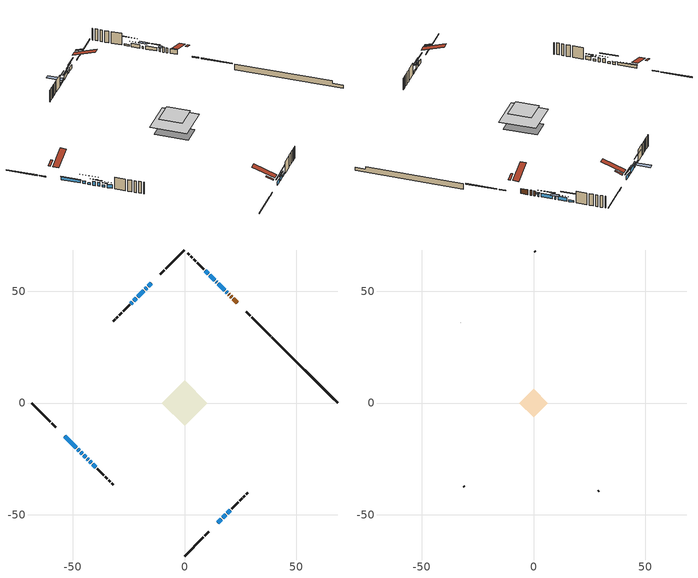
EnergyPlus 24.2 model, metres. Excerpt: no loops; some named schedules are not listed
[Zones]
conditioned space
 floor adiabatic (AdiabaticFloorConstruction): -10.07,0 0,10.07 10.07,0 0,-10.07 z2.85
 floor foundation (Slab1 construction): -7.33,1.88 -1.88,7.33 7.33,-1.88 1.88,-7.33 z-1.88
 wall outside (RimJoist1 construction): 0,-68.46 8.39,-60.06 / -68.46,0 -60.06,-8.39 / 0,68.46 -8.39,60.06 / 38.49,29.97 30.1,38.36 z0.41:0.71
 wall outside (RimJoist3 construction): 9.05,-59.41 10.77,-57.68 / -59.41,-9.05 -57.68,-10.77 / -9.05,59.41 -10.77,57.68 / 29.44,39.02 27.72,40.74 z0.41:0.71
 wall outside (AdiabaticWallConstruction 1): 23.57,44.89 21.77,46.69 / 21.11,47.35 20.72,47.74 / 20.07,48.39 19.69,48.77 z0.41:2.44
 wall outside (AdiabaticWallConstruction): 19.03,49.42 18.74,49.71 z0.41:1.83; 18.09,50.37 15.14,53.32 / -14.92,53.54 -16.29,52.17 / 14.92,-53.54 16.4,-52.06 / 17.05,-51.41 18.53,-49.93 / -41.09,-27.37 -39.68,-28.78 z0.41:1.88; 14.48,53.97 14.12,54.34 z0.41:1.33; -16.94,51.52 -17.65,50.81 z0.41:1.43; -18.3,50.16 -21,47.46 z0.41:1.86; 13.47,54.99 11.25,57.21 z0.41:1.91; -53.54,-14.92 -48.37,-20.09 z0.41:1.61; -21.65,46.81 -22.62,45.84 z0.41:1.22; -47.71,-20.75 -46.99,-21.47 z0.41:1.4; 10.6,57.86 9.27,59.19 / 19.18,-49.28 20.51,-47.95 / -46.34,-22.12 -45.67,-22.79 z0.41:1.12; -23.28,45.18 -23.94,44.51 z0.41:1.15; -45.01,-23.45 -44.26,-24.2 z0.41:2.04; -43.6,-24.86 -43.12,-25.34 z0.41:1.99; -42.46,-26 -41.74,-26.72 z0.41:1.3
 wall outside (Wall1 construction): 21.17,-47.29 24.04,-44.42 / -39.03,-29.43 -36.16,-32.3 / -24.6,43.86 -27.47,40.99 / 8.61,59.85 5.74,62.71 z0.41:5.29
 wall outside (Wall2 construction): 24.69,-43.77 25.73,-42.73 / -35.5,-32.96 -34.47,-33.99 / -28.12,40.33 -29.16,39.3 / 5.09,63.37 4.05,64.41 z0.41:5.29
 wall outside (Wall3 construction): 26.39,-42.07 27.01,-41.45 / -33.81,-34.65 -33.19,-35.27 / -29.82,38.64 -30.44,38.02 / 3.39,65.07 2.77,65.68 z0.41:5.29
 wall outside (Wall4 construction): 27.66,-40.8 28.36,-40.1 / -32.53,-35.93 -31.83,-36.62 / -31.09,37.36 -31.79,36.67 / 2.12,66.34 1.42,67.04 z0.41:5.29
 wall foundation (FoundationWall1 construction): 39.15,29.31,-1.88 39.15,29.31,0.41 65.53,2.93,0.41 65.53,2.93,-0.56 68.46,0,-0.56 68.46,0,-1.88
 window (WindowConstruction 12): 19.03,49.42 18.74,49.71 z0.41:1.83
 window (WindowConstruction 2): 18.09,50.37 15.14,53.32 z0.41:1.88
 window (WindowConstruction 3): 14.48,53.98 14.12,54.34 z0.41:1.32
 window (WindowConstruction 4): -14.92,53.54 -16.29,52.17 z0.41:1.88
 window (WindowConstruction 5): -16.94,51.51 -17.64,50.81 z0.41:1.42
 window (WindowConstruction 6): 14.92,-53.54 16.4,-52.06 z0.41:1.88
 window (WindowConstruction 7): 17.05,-51.41 18.53,-49.93 z0.41:1.88
 window (WindowConstruction 8): -18.3,50.16 -21,47.46 z0.41:1.86
 window (WindowConstruction 9): 13.47,54.99 11.25,57.2 z0.41:1.91
 window (WindowConstruction 10): -53.54,-14.92 -48.37,-20.09 z0.41:1.6
 window (WindowConstruction 13): -21.65,46.81 -22.62,45.84 z0.41:1.22
 window (WindowConstruction 11): -47.71,-20.75 -46.99,-21.47 z0.41:1.4
 window (WindowConstruction 16): 10.6,57.86 9.27,59.19 z0.41:1.12
 window (WindowConstruction 17): 19.18,-49.28 20.51,-47.95 z0.41:1.12
 window (WindowConstruction 18): -46.33,-22.12 -45.67,-22.79 z0.41:1.12
 window (WindowConstruction 19): -23.28,45.18 -23.94,44.52 z0.41:1.15
 window (WindowConstruction 14): -45.01,-23.45 -44.26,-24.2 z0.41:2.03
 window (WindowConstruction 15): -43.6,-24.86 -43.12,-25.34 z0.41:1.99
 window (WindowConstruction): -42.46,-26 -41.74,-26.72 z0.41:1.3
 window (WindowConstruction 1): -41.09,-27.37 -39.68,-28.77 z0.41:1.88
 door (Door): 23.57,44.89 21.77,46.69 z0.41:2.44
 door (Door 1): 21.11,47.35 20.72,47.74 z0.41:2.44
 door (Door 2): 20.07,48.39 19.69,48.77 z0.41:2.44
 ceiling adiabatic (AdiabaticFloorConstruction): 0,-10.07 10.07,0 0,10.07 -10.07,0 z2.85
 roof outside (Roof1 construction): 11.97,-56.49,5.29 9.93,-54.44,6.25 9.39,-54.98,6.25 11.43,-57.03,5.29; -56.49,-11.97,5.29 -54.44,-9.93,6.25 -54.98,-9.39,6.25 -57.03,-11.43,5.29; -11.97,56.49,5.29 -9.93,54.44,6.25 -9.39,54.98,6.25 -11.43,57.03,5.29; 26.52,41.94,5.29 24.47,39.89,6.25 25.01,39.36,6.25 27.06,41.4,5.29
attic - vented
 floor to conditioned space (Floor1 construction Reversed): -6.38,0 0,6.38 6.38,0 0,-6.38 z5.29
 wall outside (Wall5 construction): 29.02,-39.44 29.12,-39.34 / -31.18,-37.28 -31.07,-37.39 / -32.45,36.01 -32.55,35.9 / 0.76,67.7 0.66,67.8 z0.41:5.29
 roof outside (Roof2 construction): 14.26,-54.19,5.29 8.05,-47.99,8.21 6.42,-49.62,8.21 12.63,-55.83,5.29; -54.19,-14.26,5.29 -47.99,-8.05,8.21 -49.62,-6.42,8.21 -55.83,-12.63,5.29; -14.26,54.19,5.29 -8.05,47.99,8.21 -6.42,49.62,8.21 -12.63,55.83,5.29; 24.23,44.23,5.29 18.02,38.02,8.21 19.65,36.39,8.21 25.86,42.6,5.29
shading: 18.53,49.92 19.25,49.21 20.11,50.08 19.4,50.79 z2.13; 14.28,54.18 18.95,49.51 19.06,49.61 14.38,54.29 z3.1; 13.26,55.2 15.34,53.11 16.21,53.98 14.12,56.06 z2.54; -17.58,50.88 -13.63,54.83 -13.73,54.94 -17.69,50.98 z3.71; -18.94,49.52 -15.65,52.81 -15.76,52.91 -19.04,49.63 z3.25; 17.69,-50.77 13.63,-54.83 13.73,-54.94 17.79,-50.88 z3.71; 19.17,-49.29 16.41,-52.05 16.51,-52.16 19.28,-49.39 z2.79; -21.64,46.82 -17.66,50.8 -17.76,50.91 -21.75,46.92 z2.77; 10.82,57.64 13.9,54.56 14,54.67 10.93,57.74 z2.52; -48.26,-20.2 -53.64,-14.82 -53.75,-14.92 -48.37,-20.3 z1.75; -22.73,45.73 -21.55,46.91 -25.86,51.22 -27.04,50.04 z1.37; -46.89,-21.57 -47.81,-20.64 -47.92,-20.75 -46.99,-21.68 z1.55; 7.11,61.35 12.75,55.7 12.86,55.81 7.22,61.45 z4.17; 22.67,-45.79 17.03,-51.43 17.13,-51.54 22.77,-45.9 z4.17; -43.51,-24.95 -48.49,-19.97 -48.6,-20.07 -43.62,-25.05 z4.17; -26.1,42.36 -21.12,47.34 -21.23,47.44 -26.21,42.46 z4.2; -43.61,-24.84 -45.66,-22.8 -45.76,-22.91 -43.72,-24.95 z2.95; -42.47,-25.99 -44.25,-24.21 -44.35,-24.32 -42.58,-26.09 z2.9; -41.1,-27.36 -43.1,-25.35 -43.21,-25.46 -41.2,-27.47 z2.21; -39.04,-29.42 -41.73,-26.73 -41.84,-26.83 -39.15,-29.52 z2.79
[Building]
Building 1: Terrain=Suburbs
[Site:Location]
Quebec Intl AP_QC: Latitude {deg}=46.8; Longitude {deg}=-71.38; Time Zone {hr}=-5; Elevation {m}=74; Keep Site Location Information=Yes
[Site:GroundTemperature:Shallow]
0.0108218, -2.24938, -2.43038, -1.3578, 2.94801, 7.23376, 10.9493, 13.303, 13.5029, 11.5886, 7.96783, 3.81355
[Site:WaterMainsTemperature]
Calculation Method=Schedule; Temperature Schedule=mains temperature schedule
[Material] Roughness=Rough; Thermal Absorptance=0.9
Name | Thickness {m} | Conductivity {W/m-K} | Density {kg/m3} | Specific Heat {J/kg-K} | Solar Absorptance | Visible Absorptance
asphalt or fiberglass shingles | 0.00635 | 0.162714 | 1121.4 | 1465.45 | 0.4 | 0.4
ceiling loosefill ins | 0.338667 | 0.0480833 | 16.02 | 1046.75 | 0.7 | 0.7
ceiling stud and cavity | 0.1397 | 0.383266 | 65.682 | 1177.47 | 0.7 | 0.7
concrete 4.0 in. | 0.1016 | 1.803125 | 2242.8 | 837.4 | 0.7 | 0.7
concrete 8.0 in. | 0.2032 | 1.803125 | 2242.8 | 837.4 | 0.7 | 0.7
door material | 0.04445 | 0.053851 | 512.64 | 1214.23 | 0.7 | 0.7
door material 1 | 0.04445 | 0.188738 | 512.64 | 1214.23 | 0.7 | 0.7
door material 2 | 0.04445 | 0.20624 | 512.64 | 1214.23 | 0.7 | 0.7
exterior vertical ins | 0.00218552 | 0.029427 | 32.04 | 1214.23 | 0.7 | 0.7
floor covering | 0.0127 | 0.0433444 | 54.468 | 1339.84 | 0.6 | 0.6
floor rigid ins; wall rigid ins | 0.512978 | 0.029427 | 32.04 | 1214.23 | 0.7 | 0.7
floor stud and cavity | 0.1397 | 1.75129 | 37.0049 | 1207.88 | 0.7 | 0.7
furniture material conditioned space 1 | 0.1524 | 0.115458 | 640.8 | 1214.23 | 0.6 | 0.6
gypsum board | 0.0127 | 0.160291 | 801 | 837.4 | 0.6 | 0.6
gypsum board 1 | 0.00254 | 0.160291 | 801 | 837.4 | 0.6 | 0.6
gypsum board 2 | 0.0127 | 0.160291 | 801 | 837.4 | 0.7 | 0.7
osb sheathing 0.5 in. | 0.0127 | 0.115458 | 512.64 | 1214.23 | 0.7 | 0.7
osb sheathing 0.75 in. | 0.01905 | 0.115458 | 512.64 | 1214.23 | 0.7 | 0.7
osb sheathing 2.0 in. | 0.0508 | 0.115458 | 512.64 | 1214.23 | 0.7 | 0.7
rim joist stud and cavity | 0.0508 | 0.353641 | 125.044 | 1163.47 | 0.6 | 0.6
rim joist stud and cavity 1 | 0.0508 | 0.137084 | 50.32683 | 1063.81 | 0.6 | 0.6
roof rigid ins | 0.051816 | 0.029427 | 32.04 | 1214.23 | 0.7 | 0.7
roof stud and cavity | 0.2032 | 2.27239 | 78.34581 | 1123.46 | 0.7 | 0.7
wall stud and cavity | 0.1397 | 0.411097 | 139.0536 | 1170.24 | 0.7 | 0.7
wall stud and cavity 1 | 0.1397 | 0.408978 | 139.0536 | 1170.24 | 0.7 | 0.7
wall stud and cavity 2 | 0.0889 | 0.212833 | 50.32683 | 1063.81 | 0.7 | 0.7
wall stud and cavity 3 | 0.1397 | 1.08697 | 139.0536 | 1170.24 | 0.7 | 0.7
wall stud and cavity 4 | 0.0889 | 6.1454 | 50.32683 | 1063.81 | 0.6 | 0.6
wall stud and cavity 5 | 0.0889 | 0.380278 | 52.3479 | 1209.89 | 0.7 | 0.7
wall stud and cavity 6 | 0.0889 | 0.391764 | 83.0341 | 1211.67 | 0.7 | 0.7
wood siding | 0.0254 | 0.102417 | 544.68 | 1172.36 | 0.74 | 0.74
wood siding 1 | 0.00254 | 0.102417 | 544.68 | 1172.36 | 0.74 | 0.74
wood siding 2; wood siding 3; wood siding 4 | 0.0254 | 0.102417 | 544.68 | 1172.36 | 0.7 | 0.7
[WindowMaterial:SimpleGlazingSystem]
Name | U-Factor {W/m2-K} | Solar Heat Gain Coefficient
WindowMaterial | 3.01445 | 0.52
WindowMaterial 1 | 2.97698 | 0.57
WindowMaterial 10 | 2.975272 | 0.61
WindowMaterial 11 | 2.97414 | 0.62
WindowMaterial 12 | 2.94859 | 0.64
WindowMaterial 13 | 3.03035 | 0.49
WindowMaterial 14 | 3.029213 | 0.49
WindowMaterial 2 | 2.975272 | 0.57
WindowMaterial 3 | 3.04681 | 0.44
WindowMaterial 4 | 2.97868 | 0.57
WindowMaterial 5 | 3.01161 | 0.53
WindowMaterial 6 | 2.941204 | 0.62
WindowMaterial 7 | 2.97357 | 0.57
WindowMaterial 8 | 2.95256 | 0.6
WindowMaterial 9 | 3.14732 | 0.44
[Construction]
AdiabaticFloorConstruction: floor stud and cavity, floor rigid ins, osb sheathing 0.75 in., floor covering
AdiabaticWallConstruction: wood siding 3, wall rigid ins, wall stud and cavity 5, gypsum board
AdiabaticWallConstruction 1: wood siding 4, wall rigid ins, wall stud and cavity 5, gypsum board
Door: door material
Door 1: door material 1
Door 2: door material 2
Floor1 construction Reversed: gypsum board, ceiling stud and cavity, ceiling loosefill ins
FoundationWall1 construction: concrete 8.0 in., gypsum board 2
furniture construction conditioned space 1: furniture material conditioned space 1
PartitionWallConstruction: gypsum board, wall stud and cavity 6, gypsum board
RimJoist1 construction: wood siding 2, osb sheathing 2.0 in., rim joist stud and cavity
RimJoist3 construction: wood siding 2, rim joist stud and cavity 1
Roof1 construction: asphalt or fiberglass shingles, roof rigid ins, osb sheathing 0.75 in., roof stud and cavity, gypsum board
Roof2 construction: asphalt or fiberglass shingles
Slab1 construction: concrete 4.0 in.
Wall1 construction: wood siding, osb sheathing 0.5 in., wall stud and cavity, gypsum board
Wall2 construction: wood siding, osb sheathing 0.5 in., wall stud and cavity 1, gypsum board
Wall3 construction: wood siding 1, wall stud and cavity 2, gypsum board 1
Wall4 construction: wood siding, osb sheathing 0.5 in., wall stud and cavity 3, gypsum board
Wall5 construction: wood siding 1, wall stud and cavity 4
WindowConstruction: WindowMaterial
WindowConstruction 1: WindowMaterial 1
WindowConstruction 10: WindowMaterial 8
WindowConstruction 11; WindowConstruction 5: WindowMaterial 5
WindowConstruction 12: WindowMaterial 9
WindowConstruction 13: WindowMaterial 10
WindowConstruction 14: WindowMaterial 11
WindowConstruction 15: WindowMaterial 12
WindowConstruction 16; WindowConstruction 17; WindowConstruction 18: WindowMaterial 13
WindowConstruction 19: WindowMaterial 14
WindowConstruction 2; WindowConstruction 6; WindowConstruction 7: WindowMaterial 2
WindowConstruction 3: WindowMaterial 3
WindowConstruction 4: WindowMaterial 4
WindowConstruction 8: WindowMaterial 6
WindowConstruction 9: WindowMaterial 7
[Zone] Multiplier=1; Part of Total Floor Area=Yes
Name | Volume {m3}
attic - vented | 38.6282
conditioned space | 804.4
[Space]
Name | Zone | Volume {m3}
attic - vented 1 | attic - vented | 38.6282
conditioned space 1 | conditioned space | 804.4
[ZoneInfiltration:EffectiveLeakageArea]
infil attic - vented 1: Zone or Space=attic - vented 1; Schedule=Always On Discrete; Effective Air Leakage Area {cm2}=3001.48; Stack Coefficient=0.000542679; Wind Coefficient=1.57395e-05
[ZoneMixing]
whole house fan mix: Zone or Space=attic - vented; Schedule=Always On Continuous; Design Flow Rate Calculation Method=Flow/Zone; Design Flow Rate {m3/s}=0; Source Zone or Space=conditioned space
[SurfaceProperty:ExposedFoundationPerimeter]
Slab1: Exposed Perimeter Calculation Method=TotalExposedPerimeter; Total Exposed Perimeter {m}=41.453
[InternalMass] Zone or ZoneList=conditioned space; Space or SpaceList=conditioned space 1
Name | Construction | Surface Area {m2}
furniture mass conditioned space 1 | furniture construction conditioned space 1 | 121.296
partition wall mass | PartitionWallConstruction | 303.24
[Lights]
interior lighting: Zone or ZoneList or Space or SpaceList=conditioned space 1; Schedule=interior lighting schedule; Design Level Calculation Method=LightingLevel; Lighting Level {W}=343.2; Return Air Fraction=0; Fraction Radiant=0.6; Fraction Visible=0.2; Fraction Replaceable=1
[People]
occupants: Zone or ZoneList or Space or SpaceList=conditioned space 1; Number of People Schedule=occupants schedule; Number of People Calculation Method=People; Number of People=3; Fraction Radiant=0.314171; Sensible Heat Fraction=0.56303; Activity Level Schedule=occupants activity schedule; Carbon Dioxide Generation Rate {m3/s-W}=0; Enable ASHRAE 55 Comfort Warnings=No; Mean Radiant Temperature Calculation Type=EnclosureAveraged
[ElectricEquipment] Zone or ZoneList or Space or SpaceList=conditioned space 1; Design Level Calculation Method=EquipmentLevel
Name | Schedule | Design Level {W} | Fraction Latent | Fraction Radiant | Fraction Lost
clothes dryer | clothes dryer schedule | 140.772 | 0.015 | 0.081 | 0.85
clothes washer | clothes washer schedule | 32.1985 | 0.03 | 0.162 | 0.7
cooking range | cooking range schedule | 215.147 | 0.08 | 0.432 | 0.2
dishwasher | dishwasher schedule | 66.8632 | 0.3 | 0.18 | 0.4
fridge | fridge schedule | 72.9452 | 0 | 0.6 | 0
mech vent house fan | mech vent house fan schedule | 0 | 0 | 0 | 1
mech vent house fan cfis | mech vent house fan cfis schedule | 0 | 0 | 0 | 0
misc plug loads | misc plug loads schedule | 494.7 | 0.045 | 0.513 | 0.1
whole house fan | Always On Discrete | 0 | 0 | 0 | 1
[OtherEquipment] Zone or ZoneList or Space or SpaceList=conditioned space 1; Design Level Calculation Method=EquipmentLevel
Name | Fuel Type | Schedule | Design Level {W} | Fraction Latent | Fraction Radiant | Fraction Lost
clothes dryer 1 | Electricity | clothes dryer schedule | 0 | 0.015 | 0.081 | 0.85
cooking range 1 | Electricity | cooking range schedule | 0 | 0.08 | 0.432 | 0.2
general water use latent | None | general water use schedule | 62.594 | 1 | 0 | 0
general water use sensible | None | general water use schedule | -61.6891 | 0 | 0.6 | 0
mech vent house fan latent load | None | Always On Discrete | 0 | 1 | 0 | 0
mech vent house fan sensible load | None | Always On Discrete | 0 | 0 | 0 | 0
water heater energy adjustment1 | Electricity | Always On Discrete | 0.01 | 0 | 0 | 1
[ZoneInfiltration:DesignFlowRate] Zone or ZoneList or Space or SpaceList=conditioned space 1; Schedule=Always On Discrete; Design Flow Rate Calculation Method=Flow/Zone; Design Flow Rate {m3/s}=0
infil flow; natural vent flow; whole house fan flow
[Foundation:Kiva]
Foundation Kiva 1: Initial Indoor Air Temperature {C}=18; Wall Height Above Grade {m}=0.409986; Wall Depth Below Slab {m}=0.2032; Custom Block Material Name 1=exterior vertical ins; Custom Block Depth 1 {m}=2.28999; Custom Block X Position 1 {m}=0.2159; Custom Block Z Position 1 {m}=0
[Foundation:Kiva:Settings]
Soil Conductivity {W/m-K}=0.849921; Soil Density {kg/m3}=1842.3; Soil Specific Heat {J/kg-K}=418.7; Ground Solar Absorptivity=0.9; Ground Thermal Absorptivity=0.9; Ground Surface Roughness {m}=0.03; Far-Field Width {m}=40; Deep-Ground Boundary Condition=ZeroFlux; Deep-Ground Depth {m}=40; Minimum Cell Dimension {m}=0.2; Maximum Cell Growth Coefficient=3; Simulation Timestep=Timestep
[Exterior:Lights]
exterior lighting: Schedule=exterior lighting schedule; Design Level {W}=75.6
[Schedule:Constant]
Name | Hourly Value
Always On Continuous; mech vent house fan schedule; mech vent house fan cfis schedule; Always On Discrete | 1
occupants activity schedule | 117.228
fridge schedule | 0
[Schedule:Week:Daily]
interior lighting schedule Week Rule - Jan1-Jan27: interior lighting schedule day, interior lighting schedule day, interior lighting schedule day, interior lighting schedule day, interior lighting schedule day, interior lighting schedule day, interior lighting schedule day, interior lighting schedule default day, interior lighting schedule default day, interior lighting schedule default day, interior lighting schedule default day, interior lighting schedule default day
interior lighting schedule Week Rule - Jan28-Feb3: interior lighting schedule day, interior lighting schedule day, interior lighting schedule day, interior lighting schedule day, interior lighting schedule day 1, interior lighting schedule day 1, interior lighting schedule day 1, interior lighting schedule default day, interior lighting schedule default day, interior lighting schedule default day, interior lighting schedule default day, interior lighting schedule default day
interior lighting schedule Week Rule - Feb4-Feb24: interior lighting schedule day 1, interior lighting schedule day 1, interior lighting schedule day 1, interior lighting schedule day 1, interior lighting schedule day 1, interior lighting schedule day 1, interior lighting schedule day 1, interior lighting schedule default day, interior lighting schedule default day, interior lighting schedule default day, interior lighting schedule default day, interior lighting schedule default day
interior lighting schedule Week Rule - Feb25-Mar3: interior lighting schedule day 1, interior lighting schedule day 1, interior lighting schedule day 1, interior lighting schedule day 1, interior lighting schedule day 2, interior lighting schedule day 2, interior lighting schedule day 2, interior lighting schedule default day, interior lighting schedule default day, interior lighting schedule default day, interior lighting schedule default day, interior lighting schedule default day
interior lighting schedule Week Rule - Mar4-Mar31: interior lighting schedule day 2, interior lighting schedule day 2, interior lighting schedule day 2, interior lighting schedule day 2, interior lighting schedule day 2, interior lighting schedule day 2, interior lighting schedule day 2, interior lighting schedule default day, interior lighting schedule default day, interior lighting schedule default day, interior lighting schedule default day, interior lighting schedule default day
interior lighting schedule Week Rule - Apr1-Apr28: interior lighting schedule day 3, interior lighting schedule day 3, interior lighting schedule day 3, interior lighting schedule day 3, interior lighting schedule day 3, interior lighting schedule day 3, interior lighting schedule day 3, interior lighting schedule default day, interior lighting schedule default day, interior lighting schedule default day, interior lighting schedule default day, interior lighting schedule default day
interior lighting schedule Week Rule - Apr29-May5: interior lighting schedule day 3, interior lighting schedule day 3, interior lighting schedule day 4, interior lighting schedule day 4, interior lighting schedule day 4, interior lighting schedule day 4, interior lighting schedule day 4, interior lighting schedule default day, interior lighting schedule default day, interior lighting schedule default day, interior lighting schedule default day, interior lighting schedule default day
interior lighting schedule Week Rule - May6-May26: interior lighting schedule day 4, interior lighting schedule day 4, interior lighting schedule day 4, interior lighting schedule day 4, interior lighting schedule day 4, interior lighting schedule day 4, interior lighting schedule day 4, interior lighting schedule default day, interior lighting schedule default day, interior lighting schedule default day, interior lighting schedule default day, interior lighting schedule default day
interior lighting schedule Week Rule - May27-Jun2: interior lighting schedule day 4, interior lighting schedule day 4, interior lighting schedule day 4, interior lighting schedule day 4, interior lighting schedule day 4, interior lighting schedule day 5, interior lighting schedule day 5, interior lighting schedule default day, interior lighting schedule default day, interior lighting schedule default day, interior lighting schedule default day, interior lighting schedule default day
interior lighting schedule Week Rule - Jun3-Jun30: interior lighting schedule day 5, interior lighting schedule day 5, interior lighting schedule day 5, interior lighting schedule day 5, interior lighting schedule day 5, interior lighting schedule day 5, interior lighting schedule day 5, interior lighting schedule default day, interior lighting schedule default day, interior lighting schedule default day, interior lighting schedule default day, interior lighting schedule default day
interior lighting schedule Week Rule - Jul1-Jul28: interior lighting schedule day 6, interior lighting schedule day 6, interior lighting schedule day 6, interior lighting schedule day 6, interior lighting schedule day 6, interior lighting schedule day 6, interior lighting schedule day 6, interior lighting schedule default day, interior lighting schedule default day, interior lighting schedule default day, interior lighting schedule default day, interior lighting schedule default day
interior lighting schedule Week Rule - Jul29-Aug4: interior lighting schedule day 6, interior lighting schedule day 6, interior lighting schedule day 6, interior lighting schedule day 7, interior lighting schedule day 7, interior lighting schedule day 7, interior lighting schedule day 7, interior lighting schedule default day, interior lighting schedule default day, interior lighting schedule default day, interior lighting schedule default day, interior lighting schedule default day
interior lighting schedule Week Rule - Aug5-Aug25: interior lighting schedule day 7, interior lighting schedule day 7, interior lighting schedule day 7, interior lighting schedule day 7, interior lighting schedule day 7, interior lighting schedule day 7, interior lighting schedule day 7, interior lighting schedule default day, interior lighting schedule default day, interior lighting schedule default day, interior lighting schedule default day, interior lighting schedule default day
interior lighting schedule Week Rule - Aug26-Sep1: interior lighting schedule day 7, interior lighting schedule day 7, interior lighting schedule day 7, interior lighting schedule day 7, interior lighting schedule day 7, interior lighting schedule day 7, interior lighting schedule day 8, interior lighting schedule default day, interior lighting schedule default day, interior lighting schedule default day, interior lighting schedule default day, interior lighting schedule default day
interior lighting schedule Week Rule - Sep2-Sep29: interior lighting schedule day 8, interior lighting schedule day 8, interior lighting schedule day 8, interior lighting schedule day 8, interior lighting schedule day 8, interior lighting schedule day 8, interior lighting schedule day 8, interior lighting schedule default day, interior lighting schedule default day, interior lighting schedule default day, interior lighting schedule default day, interior lighting schedule default day
interior lighting schedule Week Rule - Sep30-Oct6: interior lighting schedule day 8, interior lighting schedule day 9, interior lighting schedule day 9, interior lighting schedule day 9, interior lighting schedule day 9, interior lighting schedule day 9, interior lighting schedule day 9, interior lighting schedule default day, interior lighting schedule default day, interior lighting schedule default day, interior lighting schedule default day, interior lighting schedule default day
interior lighting schedule Week Rule - Oct7-Oct27: interior lighting schedule day 9, interior lighting schedule day 9, interior lighting schedule day 9, interior lighting schedule day 9, interior lighting schedule day 9, interior lighting schedule day 9, interior lighting schedule day 9, interior lighting schedule default day, interior lighting schedule default day, interior lighting schedule default day, interior lighting schedule default day, interior lighting schedule default day
interior lighting schedule Week Rule - Oct28-Nov3: interior lighting schedule day 9, interior lighting schedule day 9, interior lighting schedule day 9, interior lighting schedule day 9, interior lighting schedule day 10, interior lighting schedule day 10, interior lighting schedule day 10, interior lighting schedule default day, interior lighting schedule default day, interior lighting schedule default day, interior lighting schedule default day, interior lighting schedule default day
interior lighting schedule Week Rule - Nov4-Nov24: interior lighting schedule day 10, interior lighting schedule day 10, interior lighting schedule day 10, interior lighting schedule day 10, interior lighting schedule day 10, interior lighting schedule day 10, interior lighting schedule day 10, interior lighting schedule default day, interior lighting schedule default day, interior lighting schedule default day, interior lighting schedule default day, interior lighting schedule default day
interior lighting schedule Week Rule - Nov25-Dec1: interior lighting schedule day 10, interior lighting schedule day 10, interior lighting schedule day 10, interior lighting schedule day 10, interior lighting schedule day 10, interior lighting schedule day 10, interior lighting schedule day 11, interior lighting schedule default day, interior lighting schedule default day, interior lighting schedule default day, interior lighting schedule default day, interior lighting schedule default day
interior lighting schedule Week Rule - Dec2-Dec31: interior lighting schedule day 11, interior lighting schedule day 11, interior lighting schedule day 11, interior lighting schedule day 11, interior lighting schedule day 11, interior lighting schedule day 11, interior lighting schedule day 11, interior lighting schedule default day, interior lighting schedule default day, interior lighting schedule default day, interior lighting schedule default day, interior lighting schedule default day
occupants schedule Week Rule - Jan1-Dec31: occupants schedule day, occupants schedule day, occupants schedule day, occupants schedule day, occupants schedule day, occupants schedule day, occupants schedule day, occupants schedule default day, occupants schedule default day, occupants schedule default day, occupants schedule default day, occupants schedule default day
clothes dryer schedule Week Rule - Jan1-Dec31: clothes dryer schedule day, clothes dryer schedule day, clothes dryer schedule day, clothes dryer schedule day, clothes dryer schedule day, clothes dryer schedule day, clothes dryer schedule day, clothes dryer schedule default day, clothes dryer schedule default day, clothes dryer schedule default day, clothes dryer schedule default day, clothes dryer schedule default day
clothes washer schedule Week Rule - Jan1-Dec31: clothes washer schedule day, clothes washer schedule day, clothes washer schedule day, clothes washer schedule day, clothes washer schedule day, clothes washer schedule day, clothes washer schedule day, clothes washer schedule default day, clothes washer schedule default day, clothes washer schedule default day, clothes washer schedule default day, clothes washer schedule default day
cooking range schedule Week Rule - Jan1-Dec31: cooking range schedule day, cooking range schedule day, cooking range schedule day, cooking range schedule day, cooking range schedule day, cooking range schedule day, cooking range schedule day, cooking range schedule default day, cooking range schedule default day, cooking range schedule default day, cooking range schedule default day, cooking range schedule default day
dishwasher schedule Week Rule - Jan1-Dec31: dishwasher schedule day, dishwasher schedule day, dishwasher schedule day, dishwasher schedule day, dishwasher schedule day, dishwasher schedule day, dishwasher schedule day, dishwasher schedule default day, dishwasher schedule default day, dishwasher schedule default day, dishwasher schedule default day, dishwasher schedule default day
misc plug loads schedule Week Rule - Jan1-Dec31: misc plug loads schedule day, misc plug loads schedule day, misc plug loads schedule day, misc plug loads schedule day, misc plug loads schedule day, misc plug loads schedule day, misc plug loads schedule day, misc plug loads schedule default day, misc plug loads schedule default day, misc plug loads schedule default day, misc plug loads schedule default day, misc plug loads schedule default day
general water use schedule Week Rule - Jan1-Dec31: general water use schedule day, general water use schedule day, general water use schedule day, general water use schedule day, general water use schedule day, general water use schedule day, general water use schedule day, general water use schedule default day, general water use schedule default day, general water use schedule default day, general water use schedule default day, general water use schedule default day
exterior lighting schedule Week Rule - Jan1-Jan27: exterior lighting schedule day, exterior lighting schedule day, exterior lighting schedule day, exterior lighting schedule day, exterior lighting schedule day, exterior lighting schedule day, exterior lighting schedule day, exterior lighting schedule default day, exterior lighting schedule default day, exterior lighting schedule default day, exterior lighting schedule default day, exterior lighting schedule default day
exterior lighting schedule Week Rule - Jan28-Feb3: exterior lighting schedule day, exterior lighting schedule day, exterior lighting schedule day, exterior lighting schedule day, exterior lighting schedule day 1, exterior lighting schedule day 1, exterior lighting schedule day 1, exterior lighting schedule default day, exterior lighting schedule default day, exterior lighting schedule default day, exterior lighting schedule default day, exterior lighting schedule default day
exterior lighting schedule Week Rule - Feb4-Feb24: exterior lighting schedule day 1, exterior lighting schedule day 1, exterior lighting schedule day 1, exterior lighting schedule day 1, exterior lighting schedule day 1, exterior lighting schedule day 1, exterior lighting schedule day 1, exterior lighting schedule default day, exterior lighting schedule default day, exterior lighting schedule default day, exterior lighting schedule default day, exterior lighting schedule default day
exterior lighting schedule Week Rule - Feb25-Mar3: exterior lighting schedule day 1, exterior lighting schedule day 1, exterior lighting schedule day 1, exterior lighting schedule day 1, exterior lighting schedule day 2, exterior lighting schedule day 2, exterior lighting schedule day 2, exterior lighting schedule default day, exterior lighting schedule default day, exterior lighting schedule default day, exterior lighting schedule default day, exterior lighting schedule default day
exterior lighting schedule Week Rule - Mar4-Mar31: exterior lighting schedule day 2, exterior lighting schedule day 2, exterior lighting schedule day 2, exterior lighting schedule day 2, exterior lighting schedule day 2, exterior lighting schedule day 2, exterior lighting schedule day 2, exterior lighting schedule default day, exterior lighting schedule default day, exterior lighting schedule default day, exterior lighting schedule default day, exterior lighting schedule default day
exterior lighting schedule Week Rule - Apr1-Apr28: exterior lighting schedule day 3, exterior lighting schedule day 3, exterior lighting schedule day 3, exterior lighting schedule day 3, exterior lighting schedule day 3, exterior lighting schedule day 3, exterior lighting schedule day 3, exterior lighting schedule default day, exterior lighting schedule default day, exterior lighting schedule default day, exterior lighting schedule default day, exterior lighting schedule default day
exterior lighting schedule Week Rule - Apr29-May5: exterior lighting schedule day 3, exterior lighting schedule day 3, exterior lighting schedule day 4, exterior lighting schedule day 4, exterior lighting schedule day 4, exterior lighting schedule day 4, exterior lighting schedule day 4, exterior lighting schedule default day, exterior lighting schedule default day, exterior lighting schedule default day, exterior lighting schedule default day, exterior lighting schedule default day
exterior lighting schedule Week Rule - May6-May26: exterior lighting schedule day 4, exterior lighting schedule day 4, exterior lighting schedule day 4, exterior lighting schedule day 4, exterior lighting schedule day 4, exterior lighting schedule day 4, exterior lighting schedule day 4, exterior lighting schedule default day, exterior lighting schedule default day, exterior lighting schedule default day, exterior lighting schedule default day, exterior lighting schedule default day
exterior lighting schedule Week Rule - May27-Jun2: exterior lighting schedule day 4, exterior lighting schedule day 4, exterior lighting schedule day 4, exterior lighting schedule day 4, exterior lighting schedule day 4, exterior lighting schedule day 5, exterior lighting schedule day 5, exterior lighting schedule default day, exterior lighting schedule default day, exterior lighting schedule default day, exterior lighting schedule default day, exterior lighting schedule default day
exterior lighting schedule Week Rule - Jun3-Jun30: exterior lighting schedule day 5, exterior lighting schedule day 5, exterior lighting schedule day 5, exterior lighting schedule day 5, exterior lighting schedule day 5, exterior lighting schedule day 5, exterior lighting schedule day 5, exterior lighting schedule default day, exterior lighting schedule default day, exterior lighting schedule default day, exterior lighting schedule default day, exterior lighting schedule default day
[Schedule:Year]
interior lighting schedule: interior lighting schedule Week Rule - Jan1-Jan27, 1, 1, 1, 27, interior lighting schedule Week Rule - Jan28-Feb3, 1, 28, 2, 3, interior lighting schedule Week Rule - Feb4-Feb24, 2, 4, 2, 24, interior lighting schedule Week Rule - Feb25-Mar3, 2, 25, 3, 3, interior lighting schedule Week Rule - Mar4-Mar31, 3, 4, 3, 31, interior lighting schedule Week Rule - Apr1-Apr28, 4, 1, 4, 28, interior lighting schedule Week Rule - Apr29-May5, 4, 29, 5, 5, interior lighting schedule Week Rule - May6-May26, 5, 6, 5, 26, interior lighting schedule Week Rule - May27-Jun2, 5, 27, 6, 2, interior lighting schedule Week Rule - Jun3-Jun30, 6, 3, 6, 30, interior lighting schedule Week Rule - Jul1-Jul28, 7, 1, 7, 28, interior lighting schedule Week Rule - Jul29-Aug4, 7, 29, 8, 4, interior lighting schedule Week Rule - Aug5-Aug25, 8, 5, 8, 25, interior lighting schedule Week Rule - Aug26-Sep1, 8, 26, 9, 1, interior lighting schedule Week Rule - Sep2-Sep29, 9, 2, 9, 29, interior lighting schedule Week Rule - Sep30-Oct6, 9, 30, 10, 6, interior lighting schedule Week Rule - Oct7-Oct27, 10, 7, 10, 27, interior lighting schedule Week Rule - Oct28-Nov3, 10, 28, 11, 3, interior lighting schedule Week Rule - Nov4-Nov24, 11, 4, 11, 24, interior lighting schedule Week Rule - Nov25-Dec1, 11, 25, 12, 1, interior lighting schedule Week Rule - Dec2-Dec31, 12, 2, 12, 31
occupants schedule: occupants schedule Week Rule - Jan1-Dec31, 1, 1, 12, 31
clothes dryer schedule: clothes dryer schedule Week Rule - Jan1-Dec31, 1, 1, 12, 31
clothes washer schedule: clothes washer schedule Week Rule - Jan1-Dec31, 1, 1, 12, 31
cooking range schedule: cooking range schedule Week Rule - Jan1-Dec31, 1, 1, 12, 31
dishwasher schedule: dishwasher schedule Week Rule - Jan1-Dec31, 1, 1, 12, 31
misc plug loads schedule: misc plug loads schedule Week Rule - Jan1-Dec31, 1, 1, 12, 31
general water use schedule: general water use schedule Week Rule - Jan1-Dec31, 1, 1, 12, 31
exterior lighting schedule: exterior lighting schedule Week Rule - Jan1-Jan27, 1, 1, 1, 27, exterior lighting schedule Week Rule - Jan28-Feb3, 1, 28, 2, 3, exterior lighting schedule Week Rule - Feb4-Feb24, 2, 4, 2, 24, exterior lighting schedule Week Rule - Feb25-Mar3, 2, 25, 3, 3, exterior lighting schedule Week Rule - Mar4-Mar31, 3, 4, 3, 31, exterior lighting schedule Week Rule - Apr1-Apr28, 4, 1, 4, 28, exterior lighting schedule Week Rule - Apr29-May5, 4, 29, 5, 5, exterior lighting schedule Week Rule - May6-May26, 5, 6, 5, 26, exterior lighting schedule Week Rule - May27-Jun2, 5, 27, 6, 2, exterior lighting schedule Week Rule - Jun3-Jun30, 6, 3, 6, 30, exterior lighting schedule Week Rule - Jul1-Jul28, 7, 1, 7, 28, exterior lighting schedule Week Rule - Jul29-Aug4, 7, 29, 8, 4, exterior lighting schedule Week Rule - Aug5-Aug25, 8, 5, 8, 25, exterior lighting schedule Week Rule - Aug26-Sep1, 8, 26, 9, 1, exterior lighting schedule Week Rule - Sep2-Sep29, 9, 2, 9, 29, exterior lighting schedule Week Rule - Sep30-Oct6, 9, 30, 10, 6, exterior lighting schedule Week Rule - Oct7-Oct27, 10, 7, 10, 27, exterior lighting schedule Week Rule - Oct28-Nov3, 10, 28, 11, 3, exterior lighting schedule Week Rule - Nov4-Nov24, 11, 4, 11, 24, exterior lighting schedule Week Rule - Nov25-Dec1, 11, 25, 12, 1, exterior lighting schedule Week Rule - Dec2-Dec31, 12, 2, 12, 31
[Schedule:Compact]
mains temperature schedule: Through: 01/01, For: AllDays, Until: 24:00, 5.175, Through: 01/02, For: AllDays, Until: 24:00, 5.10167, Through: 01/03, For: AllDays, Until: 24:00, 5.02889, Through: 01/04, For: AllDays, Until: 24:00, 4.95778, Through: 01/05, For: AllDays, Until: 24:00, 4.88778, Through: 01/06, For: AllDays, Until: 24:00, 4.81833, Through: 01/07, For: AllDays, Until: 24:00, 4.75056, Through: 01/08, For: AllDays, Until: 24:00, 4.68389, Through: 01/09, For: AllDays, Until: 24:00, 4.61833, Through: 01/10, For: AllDays, Until: 24:00, 4.55389, Through: 01/11, For: AllDays, Until: 24:00, 4.49056, Through: 01/12, For: AllDays, Until: 24:00, 4.42889, Through: 01/13, For: AllDays, Until: 24:00, 4.36778, Through: 01/14, For: AllDays, Until: 24:00, 4.30889, Through: 01/15, For: AllDays, Until: 24:00, 4.25056, Through: 01/16, For: AllDays, Until: 24:00, 4.19389, Through: 01/17, For: AllDays, Until: 24:00, 4.13833, Through: 01/18, For: AllDays, Until: 24:00, 4.08444, Through: 01/19, For: AllDays, Until: 24:00, 4.03167, Through: 01/20, For: AllDays, Until: 24:00, 3.98056, Through: 01/21, For: AllDays, Until: 24:00, 3.93056, Through: 01/22, For: AllDays, Until: 24:00, 3.88222, Through: 01/23, For: AllDays, Until: 24:00, 3.835, Through: 01/24, For: AllDays, Until: 24:00, 3.78944, Through: 01/25, For: AllDays, Until: 24:00, 3.74556, Through: 01/26, For: AllDays, Until: 24:00, 3.70278, Through: 01/27, For: AllDays, Until: 24:00, 3.66167, Through: 01/28, For: AllDays, Until: 24:00, 3.62167, Through: 01/29, For: AllDays, Until: 24:00, 3.58389, Through: 01/30, For: AllDays, Until: 24:00, 3.54722, Through: 01/31, For: AllDays, Until: 24:00, 3.51167, Through: 02/01, For: AllDays, Until: 24:00, 3.47833, Through: 02/02, For: AllDays, Until: 24:00, 3.44611, Through: 02/03, For: AllDays, Until: 24:00, 3.41556, Through: 02/04, For: AllDays, Until: 24:00, 3.38667, Through: 02/05, For: AllDays, Until: 24:00, 3.35944, Through: 02/06, For: AllDays, Until: 24:00, 3.33389, Through: 02/07, For: AllDays, Until: 24:00, 3.30944, Through: 02/08, For: AllDays, Until: 24:00, 3.28667, Through: 02/09, For: AllDays, Until: 24:00, 3.26611, Through: 02/10, For: AllDays, Until: 24:00, 3.24667, Through: 02/11, For: AllDays, Until: 24:00, 3.22889, Through: 02/12, For: AllDays, Until: 24:00, 3.21278, Through: 02/13, For: AllDays, Until: 24:00, 3.19833, Through: 02/14, For: AllDays, Until: 24:00, 3.18556, Through: 02/15, For: AllDays, Until: 24:00, 3.17389, Through: 02/16, For: AllDays, Until: 24:00, 3.16444, Through: 02/17, For: AllDays, Until: 24:00, 3.15667, Through: 02/18, For: AllDays, Until: 24:00, 3.15056, Through: 02/19, For: AllDays, Until: 24:00, 3.14556, Through: 02/20, For: AllDays, Until: 24:00, 3.14278, Through: 02/21, For: AllDays, Until: 24:00, 3.14111, Through: 02/22, For: AllDays, Until: 24:00, 3.14167, Through: 02/23, For: AllDays, Until: 24:00, 3.14333, Through: 02/24, For: AllDays, Until: 24:00, 3.14722, Through: 02/25, For: AllDays, Until: 24:00, 3.15222, Through: 02/26, For: AllDays, Until: 24:00, 3.15944, Through: 02/27, For: AllDays, Until: 24:00, 3.16778, Through: 02/28, For: AllDays, Until: 24:00, 3.17778, Through: 03/01, For: AllDays, Until: 24:00, 3.18944, Through: 03/02, For: AllDays, Until: 24:00, 3.20333, Through: 03/03, For: AllDays, Until: 24:00, 3.21833, Through: 03/04, For: AllDays, Until: 24:00, 3.235, Through: 03/05, For: AllDays, Until: 24:00, 3.25333, Through: 03/06, For: AllDays, Until: 24:00, 3.27333, Through: 03/07, For: AllDays, Until: 24:00, 3.29444, Through: 03/08, For: AllDays, Until: 24:00, 3.31778, Through: 03/09, For: AllDays, Until: 24:00, 3.34222, Through: 03/10, For: AllDays, Until: 24:00, 3.36889, Through: 03/11, For: AllDays, Until: 24:00, 3.39667, Through: 03/12, For: AllDays, Until: 24:00, 3.42611, Through: 03/13, For: AllDays, Until: 24:00, 3.45722, Through: 03/14, For: AllDays, Until: 24:00, 3.49, Through: 03/15, For: AllDays, Until: 24:00, 3.52389, Through: 03/16, For: AllDays, Until: 24:00, 3.55944, Through: 03/17, For: AllDays, Until: 24:00, 3.59667, Through: 03/18, For: AllDays, Until: 24:00, 3.63556, Through: 03/19, For: AllDays, Until: 24:00, 3.67556, Through: 03/20, For: AllDays, Until: 24:00, 3.71722, Through: 03/21, For: AllDays, Until: 24:00, 3.76056, Through: 03/22, For: AllDays, Until: 24:00, 3.80556, Through: 03/23, For: AllDays, Until: 24:00, 3.85111, Through: 03/24, For: AllDays, Until: 24:00, 3.89889, Through: 03/25, For: AllDays, Until: 24:00, 3.94778, Through: 03/26, For: AllDays, Until: 24:00, 3.99833, Through: 03/27, For: AllDays, Until: 24:00, 4.05, Through: 03/28, For: AllDays, Until: 24:00, 4.10333, Through: 03/29, For: AllDays, Until: 24:00, 4.15778, Through: 03/30, For: AllDays, Until: 24:00, 4.21333, Through: 03/31, For: AllDays, Until: 24:00, 4.27056, Through: 04/01, For: AllDays, Until: 24:00, 4.32944, Through: 04/02, For: AllDays, Until: 24:00, 4.38889, Through: 04/03, For: AllDays, Until: 24:00, 4.45, Through: 04/04, For: AllDays, Until: 24:00, 4.51222, Through: 04/05, For: AllDays, Until: 24:00, 4.57611, Through: 04/06, For: AllDays, Until: 24:00, 4.64056, Through: 04/07, For: AllDays, Until: 24:00, 4.70667, Through: 04/08, For: AllDays, Until: 24:00, 4.77389, Through: 04/09, For: AllDays, Until: 24:00, 4.84222, Through: 04/10, For: AllDays, Until: 24:00, 4.91167, Through: 04/11, For: AllDays, Until: 24:00, 4.98278, Through: 04/12, For: AllDays, Until: 24:00, 5.05444, Through: 04/13, For: AllDays, Until: 24:00, 5.12722, Through: 04/14, For: AllDays, Until: 24:00, 5.20111, Through: 04/15, For: AllDays, Until: 24:00, 5.27611, Through: 04/16, For: AllDays, Until: 24:00, 5.35167, Through: 04/17, For: AllDays, Until: 24:00, 5.42889, Through: 04/18, For: AllDays, Until: 24:00, 5.50667, Through: 04/19, For: AllDays, Until: 24:00, 5.58556, Through: 04/20, For: AllDays, Until: 24:00, 5.665, Through: 04/21, For: AllDays, Until: 24:00, 5.74611, Through: 04/22, For: AllDays, Until: 24:00, 5.82722, Through: 04/23, For: AllDays, Until: 24:00, 5.91, Through: 04/24, For: AllDays, Until: 24:00, 5.99278, Through: 04/25, For: AllDays, Until: 24:00, 6.07722, Through: 04/26, For: AllDays, Until: 24:00, 6.16167, Through: 04/27, For: AllDays, Until: 24:00, 6.24722, Through: 04/28, For: AllDays, Until: 24:00, 6.33389, Through: 04/29, For: AllDays, Until: 24:00, 6.42056, Through: 04/30, For: AllDays, Until: 24:00, 6.50833, Through: 05/01, For: AllDays, Until: 24:00, 6.59667, Through: 05/02, For: AllDays, Until: 24:00, 6.68556, Through: 05/03, For: AllDays, Until: 24:00, 6.775, Through: 05/04, For: AllDays, Until: 24:00, 6.86556, Through: 05/05, For: AllDays, Until: 24:00, 6.95611, Through: 05/06, For: AllDays, Until: 24:00, 7.04722, Through: 05/07, For: AllDays, Until: 24:00, 7.13889, Through: 05/08, For: AllDays, Until: 24:00, 7.23111, Through: 05/09, For: AllDays, Until: 24:00, 7.32333, Through: 05/10, For: AllDays, Until: 24:00, 7.41667, Through: 05/11, For: AllDays, Until: 24:00, 7.51, Through: 05/12, For: AllDays, Until: 24:00, 7.60389, Through: 05/13, For: AllDays, Until: 24:00, 7.69778, Through: 05/14, For: AllDays, Until: 24:00, 7.79222, Through: 05/15, For: AllDays, Until: 24:00, 7.88667, Through: 05/16, For: AllDays, Until: 24:00, 7.98167, Through: 05/17, For: AllDays, Until: 24:00, 8.07667, Through: 05/18, For: AllDays, Until: 24:00, 8.17167, Through: 05/19, For: AllDays, Until: 24:00, 8.26722, Through: 05/20, For: AllDays, Until: 24:00, 8.36278, Through: 05/21, For: AllDays, Until: 24:00, 8.45833, Through: 05/22, For: AllDays, Until: 24:00, 8.55444, Through: 05/23, For: AllDays, Until: 24:00, 8.65, Through: 05/24, For: AllDays, Until: 24:00, 8.74611, Through: 05/25, For: AllDays, Until: 24:00, 8.84167, Through: 05/26, For: AllDays, Until: 24:00, 8.93722, Through: 05/27, For: AllDays, Until: 24:00, 9.03333, Through: 05/28, For: AllDays, Until: 24:00, 9.12889, Through: 05/29, For: AllDays, Until: 24:00, 9.22389, Through: 05/30, For: AllDays, Until: 24:00, 9.31944, Through: 05/31, For: AllDays, Until: 24:00, 9.41444, Through: 06/01, For: AllDays, Until: 24:00, 9.50944, Through: 06/02, For: AllDays, Until: 24:00, 9.60389, Through: 06/03, For: AllDays, Until: 24:00, 9.69833, Through: 06/04, For: AllDays, Until: 24:00, 9.79278, Through: 06/05, For: AllDays, Until: 24:00, 9.88667, Through: 06/06, For: AllDays, Until: 24:00, 9.98, Through: 06/07, For: AllDays, Until: 24:00, 10.0728, Through: 06/08, For: AllDays, Until: 24:00, 10.1656, Through: 06/09, For: AllDays, Until: 24:00, 10.2578, Through: 06/10, For: AllDays, Until: 24:00, 10.3494, Through: 06/11, For: AllDays, Until: 24:00, 10.4411, Through: 06/12, For: AllDays, Until: 24:00, 10.5317, Through: 06/13, For: AllDays, Until: 24:00, 10.6222, Through: 06/14, For: AllDays, Until: 24:00, 10.7117, Through: 06/15, For: AllDays, Until: 24:00, 10.8006, Through: 06/16, For: AllDays, Until: 24:00, 10.8889, Through: 06/17, For: AllDays, Until: 24:00, 10.9772, Through: 06/18, For: AllDays, Until: 24:00, 11.0639, Through: 06/19, For: AllDays, Until: 24:00, 11.1506, Through: 06/20, For: AllDays, Until: 24:00, 11.2361, Through: 06/21, For: AllDays, Until: 24:00, 11.3211, Through: 06/22, For: AllDays, Until: 24:00, 11.4056, Through: 06/23, For: AllDays, Until: 24:00, 11.4889, Through: 06/24, For: AllDays, Until: 24:00, 11.5711, Through: 06/25, For: AllDays, Until: 24:00, 11.6533, Through: 06/26, For: AllDays, Until: 24:00, 11.7339, Through: 06/27, For: AllDays, Until: 24:00, 11.8139, Through: 06/28, For: AllDays, Until: 24:00, 11.8928, Through: 06/29, For: AllDays, Until: 24:00, 11.9711, Through: 06/30, For: AllDays, Until: 24:00, 12.0483, Through: 07/01, For: AllDays, Until: 24:00, 12.1244, Through: 07/02, For: AllDays, Until: 24:00, 12.1994, Through: 07/03, For: AllDays, Until: 24:00, 12.2733, Through: 07/04, For: AllDays, Until: 24:00, 12.3467, Through: 07/05, For: AllDays, Until: 24:00, 12.4183, Through: 07/06, For: AllDays, Until: 24:00, 12.4894, Through: 07/07, For: AllDays, Until: 24:00, 12.5589, Through: 07/08, For: AllDays, Until: 24:00, 12.6278, Through: 07/09, For: AllDays, Until: 24:00, 12.695, Through: 07/10, For: AllDays, Until: 24:00, 12.7617, Through: 07/11, For: AllDays, Until: 24:00, 12.8267, Through: 07/12, For: AllDays, Until: 24:00, 12.8906, Through: 07/13, For: AllDays, Until: 24:00, 12.9528, Through: 07/14, For: AllDays, Until: 24:00, 13.0144, Through: 07/15, For: AllDays, Until: 24:00, 13.0744, Through: 07/16, For: AllDays, Until: 24:00, 13.1333, Through: 07/17, For: AllDays, Until: 24:00, 13.1906, Through: 07/18, For: AllDays, Until: 24:00, 13.2467, Through: 07/19, For: AllDays, Until: 24:00, 13.3017, Through: 07/20, For: AllDays, Until: 24:00, 13.355, Through: 07/21, For: AllDays, Until: 24:00, 13.4072, Through: 07/22, For: AllDays, Until: 24:00, 13.4578, Through: 07/23, For: AllDays, Until: 24:00, 13.5067, Through: 07/24, For: AllDays, Until: 24:00, 13.5544, Through: 07/25, For: AllDays, Until: 24:00, 13.6011, Through: 07/26, For: AllDays, Until: 24:00, 13.6461, Through: 07/27, For: AllDays, Until: 24:00, 13.6894, Through: 07/28, For: AllDays, Until: 24:00, 13.7317, Through: 07/29, For: AllDays, Until: 24:00, 13.7722, Through: 07/30, For: AllDays, Until: 24:00, 13.8111, Through: 07/31, For: AllDays, Until: 24:00, 13.8489, Through: 08/01, For: AllDays, Until: 24:00, 13.8844, Through: 08/02, For: AllDays, Until: 24:00, 13.9189, Through: 08/03, For: AllDays, Until: 24:00, 13.9522, Through: 08/04, For: AllDays, Until: 24:00, 13.9833, Through: 08/05, For: AllDays, Until: 24:00, 14.0133, Through: 08/06, For: AllDays, Until: 24:00, 14.0411, Through: 08/07, For: AllDays, Until: 24:00, 14.0678, Through: 08/08, For: AllDays, Until: 24:00, 14.0933, Through: 08/09, For: AllDays, Until: 24:00, 14.1167, Through: 08/10, For: AllDays, Until: 24:00, 14.1383, Through: 08/11, For: AllDays, Until: 24:00, 14.1589, Through: 08/12, For: AllDays, Until: 24:00, 14.1772, Through: 08/13, For: AllDays, Until: 24:00, 14.1944, Through: 08/14, For: AllDays, Until: 24:00, 14.21, Through: 08/15, For: AllDays, Until: 24:00, 14.2233, Through: 08/16, For: AllDays, Until: 24:00, 14.2356, Through: 08/17, For: AllDays, Until: 24:00, 14.2461, Through: 08/18, For: AllDays, Until: 24:00, 14.255, Through: 08/19, For: AllDays, Until: 24:00, 14.2622, Through: 08/20, For: AllDays, Until: 24:00, 14.2678, Through: 08/21, For: AllDays, Until: 24:00, 14.2717, Through: 08/22, For: AllDays, Until: 24:00, 14.2739, Through: 08/23, For: AllDays, Until: 24:00, 14.2744, Through: 08/24, For: AllDays, Until: 24:00, 14.2733, Through: 08/25, For: AllDays, Until: 24:00, 14.2711, Through: 08/26, For: AllDays, Until: 24:00, 14.2667, Through: 08/27, For: AllDays, Until: 24:00, 14.2606, Through: 08/28, For: AllDays, Until: 24:00, 14.2528, Through: 08/29, For: AllDays, Until: 24:00, 14.2439, Through: 08/30, For: AllDays, Until: 24:00, 14.2328, Through: 08/31, For: AllDays, Until: 24:00, 14.2206, Through: 09/01, For: AllDays, Until: 24:00, 14.2061, Through: 09/02, For: AllDays, Until: 24:00, 14.1906, Through: 09/03, For: AllDays, Until: 24:00, 14.1728, Through: 09/04, For: AllDays, Until: 24:00, 14.1539, Through: 09/05, For: AllDays, Until: 24:00, 14.1333, Through: 09/06, For: AllDays, Until: 24:00, 14.1111, Through: 09/07, For: AllDays, Until: 24:00, 14.0872, Through: 09/08, For: AllDays, Until: 24:00, 14.0617, Through: 09/09, For: AllDays, Until: 24:00, 14.035, Through: 09/10, For: AllDays, Until: 24:00, 14.0061, Through: 09/11, For: AllDays, Until: 24:00, 13.9761, Through: 09/12, For: AllDays, Until: 24:00, 13.9444, Through: 09/13, For: AllDays, Until: 24:00, 13.9111, Through: 09/14, For: AllDays, Until: 24:00, 13.8761, Through: 09/15, For: AllDays, Until: 24:00, 13.84, Through: 09/16, For: AllDays, Until: 24:00, 13.8022, Through: 09/17, For: AllDays, Until: 24:00, 13.7628, Through: 09/18, For: AllDays, Until: 24:00, 13.7217, Through: 09/19, For: AllDays, Until: 24:00, 13.6794, Through: 09/20, For: AllDays, Until: 24:00, 13.6356, Through: 09/21, For: AllDays, Until: 24:00, 13.59, Through: 09/22, For: AllDays, Until: 24:00, 13.5433, Through: 09/23, For: AllDays, Until: 24:00, 13.4956, Through: 09/24, For: AllDays, Until: 24:00, 13.4456, Through: 09/25, For: AllDays, Until: 24:00, 13.395, Through: 09/26, For: AllDays, Until: 24:00, 13.3422, Through: 09/27, For: AllDays, Until: 24:00, 13.2883, Through: 09/28, For: AllDays, Until: 24:00, 13.2333, Through: 09/29, For: AllDays, Until: 24:00, 13.1772, Through: 09/30, For: AllDays, Until: 24:00, 13.1194, Through: 10/01, For: AllDays, Until: 24:00, 13.06, Through: 10/02, For: AllDays, Until: 24:00, 13, Through: 10/03, For: AllDays, Until: 24:00, 12.9383, Through: 10/04, For: AllDays, Until: 24:00, 12.8756, Through: 10/05, For: AllDays, Until: 24:00, 12.8111, Through: 10/06, For: AllDays, Until: 24:00, 12.7456, Through: 10/07, For: AllDays, Until: 24:00, 12.6794, Through: 10/08, For: AllDays, Until: 24:00, 12.6117, Through: 10/09, For: AllDays, Until: 24:00, 12.5428, Through: 10/10, For: AllDays, Until: 24:00, 12.4728, Through: 10/11, For: AllDays, Until: 24:00, 12.4017, Through: 10/12, For: AllDays, Until: 24:00, 12.3294, Through: 10/13, For: AllDays, Until: 24:00, 12.2561, Through: 10/14, For: AllDays, Until: 24:00, 12.1817, Through: 10/15, For: AllDays, Until: 24:00, 12.1061, Through: 10/16, For: AllDays, Until: 24:00, 12.03, Through: 10/17, For: AllDays, Until: 24:00, 11.9528, Through: 10/18, For: AllDays, Until: 24:00, 11.8744, Through: 10/19, For: AllDays, Until: 24:00, 11.795, Through: 10/20, For: AllDays, Until: 24:00, 11.715, Through: 10/21, For: AllDays, Until: 24:00, 11.6339, Through: 10/22, For: AllDays, Until: 24:00, 11.5517, Through: 10/23, For: AllDays, Until: 24:00, 11.4689, Through: 10/24, For: AllDays, Until: 24:00, 11.3856, Through: 10/25, For: AllDays, Until: 24:00, 11.3011, Through: 10/26, For: AllDays, Until: 24:00, 11.2161, Through: 10/27, For: AllDays, Until: 24:00, 11.13, Through: 10/28, For: AllDays, Until: 24:00, 11.0433, Through: 10/29, For: AllDays, Until: 24:00, 10.9561, Through: 10/30, For: AllDays, Until: 24:00, 10.8683, Through: 10/31, For: AllDays, Until: 24:00, 10.7794, Through: 11/01, For: AllDays, Until: 24:00, 10.6906, Through: 11/02, For: AllDays, Until: 24:00, 10.6006, Through: 11/03, For: AllDays, Until: 24:00, 10.51, Through: 11/04, For: AllDays, Until: 24:00, 10.4194, Through: 11/05, For: AllDays, Until: 24:00, 10.3278, Through: 11/06, For: AllDays, Until: 24:00, 10.2361, Through: 11/07, For: AllDays, Until: 24:00, 10.1439, Through: 11/08, For: AllDays, Until: 24:00, 10.0511, Through: 11/09, For: AllDays, Until: 24:00, 9.95778, Through: 11/10, For: AllDays, Until: 24:00, 9.86444, Through: 11/11, For: AllDays, Until: 24:00, 9.77056, Through: 11/12, For: AllDays, Until: 24:00, 9.67611, Through: 11/13, For: AllDays, Until: 24:00, 9.58167, Through: 11/14, For: AllDays, Until: 24:00, 9.48722, Through: 11/15, For: AllDays, Until: 24:00, 9.39222, Through: 11/16, For: AllDays, Until: 24:00, 9.29667, Through: 11/17, For: AllDays, Until: 24:00, 9.20167, Through: 11/18, For: AllDays, Until: 24:00, 9.10611, Through: 11/19, For: AllDays, Until: 24:00, 9.01056, Through: 11/20, For: AllDays, Until: 24:00, 8.915, Through: 11/21, For: AllDays, Until: 24:00, 8.81889, Through: 11/22, For: AllDays, Until: 24:00, 8.72333, Through: 11/23, For: AllDays, Until: 24:00, 8.62722, Through: 11/24, For: AllDays, Until: 24:00, 8.53167, Through: 11/25, For: AllDays, Until: 24:00, 8.43611, Through: 11/26, For: AllDays, Until: 24:00, 8.34, Through: 11/27, For: AllDays, Until: 24:00, 8.245, Through: 11/28, For: AllDays, Until: 24:00, 8.14944, Through: 11/29, For: AllDays, Until: 24:00, 8.05389, Through: 11/30, For: AllDays, Until: 24:00, 7.95889, Through: 12/01, For: AllDays, Until: 24:00, 7.86444, Through: 12/02, For: AllDays, Until: 24:00, 7.76944, Through: 12/03, For: AllDays, Until: 24:00, 7.67556, Through: 12/04, For: AllDays, Until: 24:00, 7.58167, Through: 12/05, For: AllDays, Until: 24:00, 7.48778, Through: 12/06, For: AllDays, Until: 24:00, 7.39444, Through: 12/07, For: AllDays, Until: 24:00, 7.30167, Through: 12/08, For: AllDays, Until: 24:00, 7.20889, Through: 12/09, For: AllDays, Until: 24:00, 7.11722, Through: 12/10, For: AllDays, Until: 24:00, 7.02556, Through: 12/11, For: AllDays, Until: 24:00, 6.93444, Through: 12/12, For: AllDays, Until: 24:00, 6.84389, Through: 12/13, For: AllDays, Until: 24:00, 6.75389, Through: 12/14, For: AllDays, Until: 24:00, 6.66444, Through: 12/15, For: AllDays, Until: 24:00, 6.57556, Through: 12/16, For: AllDays, Until: 24:00, 6.48778, Through: 12/17, For: AllDays, Until: 24:00, 6.4, Through: 12/18, For: AllDays, Until: 24:00, 6.31333, Through: 12/19, For: AllDays, Until: 24:00, 6.22722, Through: 12/20, For: AllDays, Until: 24:00, 6.14167, Through: 12/21, For: AllDays, Until: 24:00, 6.05722, Through: 12/22, For: AllDays, Until: 24:00, 5.97333, Through: 12/23, For: AllDays, Until: 24:00, 5.89, Through: 12/24, For: AllDays, Until: 24:00, 5.80778, Through: 12/25, For: AllDays, Until: 24:00, 5.72667, Through: 12/26, For: AllDays, Until: 24:00, 5.64611, Through: 12/27, For: AllDays, Until: 24:00, 5.56667, Through: 12/28, For: AllDays, Until: 24:00, 5.48833, Through: 12/29, For: AllDays, Until: 24:00, 5.41056, Through: 12/30, For: AllDays, Until: 24:00, 5.33389, Through: 12/31, For: AllDays, Until: 24:00, 5.25778
